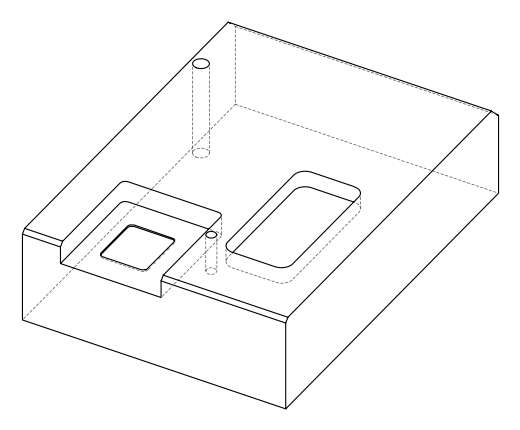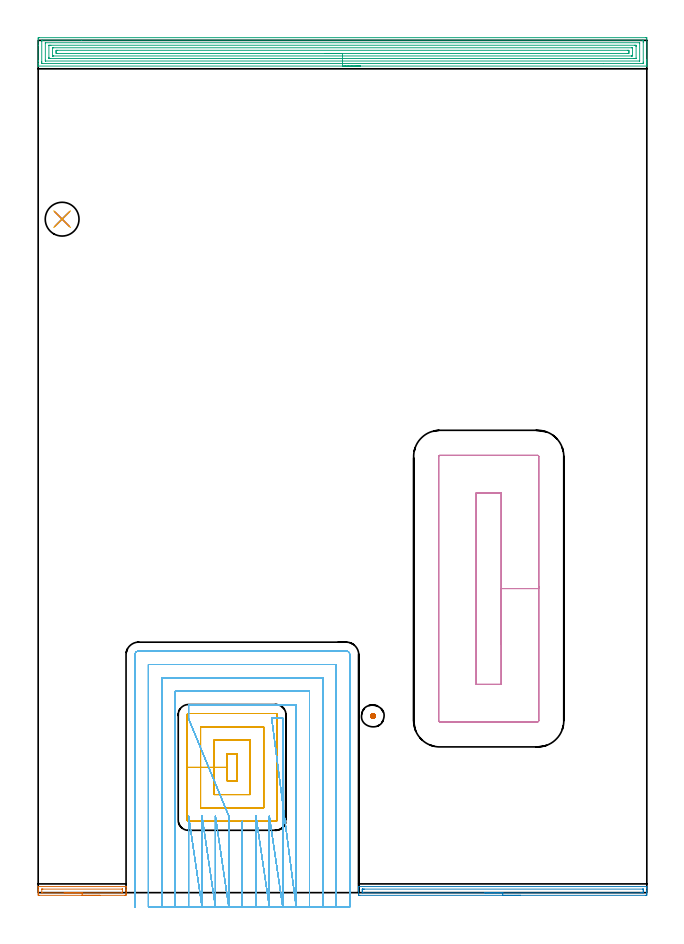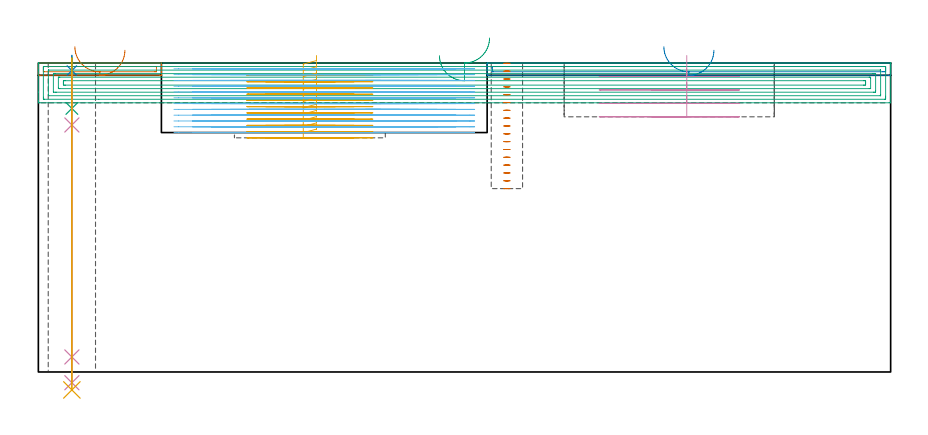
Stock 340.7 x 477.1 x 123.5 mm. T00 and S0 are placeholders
(PLAN: 11 operations, 6 tool changes, 123.7 min)
(1 AREA_MILL | FG_CHAMFER_SURFACE | UGT0205_001 | 0.97 min | 629 mm3)
(2 AREA_MILL_1 | FG_CHAMFER_SURFACE_1 | UGT0205_001 | 2.76 min | 1978 mm3)
(3 AREA_MILL_2 | FG_CHAMFER_SURFACE_2 | UGT0205_001 | 16.64 min | 43064 mm3)
(4 MILL_RECTANGULAR_POCKET | POCKET_RECTANGULAR_STRAIGHT | UGT0201_006 | Follow Part, ap 7, ae 75% | 5.92 min | 316150 mm3)
(5 MILL_RECTANGULAR_POCKET_1 | POCKET_RECTANGULAR_STRAIGHT_1 | NXT0201_010 | Follow Part, ap 2.5, ae 75% | 14.2 min | 126100 mm3)
(6 MILL_SLOT | SLOT_PARTIAL_RECTANGULAR | NXT0201_010 | Follow Part, ap 2.5, ae 75% | 81.12 min | 389651 mm3)
(7 MILL_BLIND_HOLE_FROM_SOLID_MATERIAL | STEP1POCKET | NXT0201_010 | Spiral | 0.81 min | 6158 mm3)
(8 SPOT_DRILL | STEP1HOLE | NXT0321_9005460120000 | 0.05 min | 157 mm3)
(9 DRILL_BLIND_HOLE_INTO_CENTER | STEP1HOLE | NXT0301_092 | 0.08 min | 1686 mm3)
(10 GUN_DRILL_THROUGH_HOLE | STEP1HOLE | UGT0307_009 | 0.62 min | 12051 mm3)
(11 DRILL_TO_ENLARGE_THROUGH_HOLE | STEP1HOLE | UGT0301_257 | 0.53 min | 20639 mm3)
(TOOL UGT0205_001 | Chamfer Mill 20 x 3 x 45 deg. | D20 FL50 Z2)
(TOOL UGT0201_006 | End Mill 28 mm | D28 FL25 Z2)
(TOOL NXT0201_010 | ENDMILL 10mm [2P460-1000-NA 1630] | D10 FL30 Z6)
(TOOL NXT0321_9005460120000 | NC Spot Drill, 142deg, 12mm, Carbide, Uncoated | D12 PA142 FL30 Z2)
(TOOL NXT0301_092 | Carbide Drill 12.1mm [860.1-1210-061A1-MM 2214] | D12.1 PA140 FL77 Z2)
(TOOL UGT0307_009 | Gun Drill 12 mm | D12 PA130 FL24 Z1)
(TOOL UGT0301_257 | Twist Drill 18.9 mm | D18.9 PA118 FL135 Z2)
(OP 1 AREA_MILL)
G17 G21 G94 G90
T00 M6
G54
G17 G0 G90 X34.6 Y-1.5 S1061 M3
G43 Z133.5 H0
Z128.6
G94 G1 X34.562 Z127.728 F250.
X34.448 Z126.863
X34.259 Z126.012
X33.997 Z125.18
X33.663 Z124.374
X33.26 Z123.6
X32.792 Z122.864
X32.26 Z122.172
X31.671 Z121.529
X31.028 Z120.939
X30.336 Z120.408
X29.6 Z119.94
X28.826 Z119.537
X28.02 Z119.203
X27.188 Z118.941
X26.336 Z118.752
X25.472 Z118.638
X24.6 Z118.6
X0.571
X0.289 Y-1.498
X0.01 Y-1.493 Z118.602
X0. Y-1.223 Z118.872
Y-0.911 Z119.184
Y-0.354 Z119.74
Y0.27 Z120.367
Y0.515 Z120.612
Y1.139 Z121.236
Y1.384 Z121.48
Y1.875 Z121.974
Y2.632 Z122.731
Y3.243 Z123.342
X0.001 Y3.322 Z123.414
X0.002 Y3.345 Z123.436
X0.01 Y3.397 Z123.488
X0.126 Y3.4 Z123.5
X49.074
X49.19 Y3.397 Z123.489
X49.198 Y3.323 Z123.415
X49.2 Y3.243 Z123.342
Y2.631 Z122.73
Y1.876 Z121.975
Y1.384 Z121.48
Y1.139 Z121.236
Y0.515 Z120.612
Y0.27 Z120.367
Y-0.354 Z119.74
Y-0.911 Z119.184
X49.197 Y-1.223 Z118.872
X49.19 Y-1.493 Z118.602
X48.911 Y-1.498 Z118.6
X48.629 Y-1.5
X24.6
Y-0.086 Z120.014
X2.351 Y-0.085 Z120.015
X2.073 Y-0.083 Z120.017
X2.024 Y-0.079 Z120.021
X2.009 Y-0.076 Z120.024
X2.007 Y-0.068 Z120.032
X2.002 Y-0.013 Z120.087
X2.001 Y1.726 Z121.826
X2.004 Y1.841 Z121.941
X2.009 Y1.932 Z122.032
X2.014 Y1.979 Z122.079
X2.044 Y1.98 Z122.08
X2.351 Y1.984 Z122.084
X2.625 Y1.985 Z122.085
X46.849
X47.127 Y1.983 Z122.083
X47.176 Y1.979 Z122.079
X47.191 Y1.976 Z122.076
X47.193 Y1.968 Z122.068
X47.198 Y1.913 Z122.013
X47.199 Y0.174 Z120.274
X47.196 Y0.059 Z120.159
X47.191 Y-0.032 Z120.068
X47.186 Y-0.079 Z120.021
X47.156 Y-0.08 Z120.02
X46.849 Y-0.084 Z120.016
X46.575 Y-0.085 Z120.015
X24.6 Y-0.086 Z120.014
X23.728 Z120.052
X22.863 Z120.166
X22.012 Z120.355
X21.18 Z120.617
X20.374 Z120.951
X19.6 Z121.354
X18.864 Z121.823
X18.172 Z122.354
X17.529 Z122.943
X16.94 Z123.586
X16.408 Z124.278
X15.94 Z125.014
X15.537 Z125.788
X15.203 Z126.594
X14.941 Z127.426
X14.752 Z128.278
X14.638 Z129.143
X14.6 Z130.014
G0 Z133.5
M5
M2
(OP 2 AREA_MILL_1)
G17 G21 G94 G90
T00 M6
G54
G17 G0 G90 X270.05 Y-1.5 S1061 M3
G43 Z133.5 H0
Z128.6
G94 G1 X270.012 Z127.728 F250.
X269.898 Z126.864
X269.709 Z126.012
X269.447 Z125.18
X269.113 Z124.374
X268.71 Z123.6
X268.242 Z122.864
X267.71 Z122.172
X267.121 Z121.529
X266.478 Z120.94
X265.786 Z120.408
X265.05 Z119.94
X264.276 Z119.537
X263.47 Z119.203
X262.638 Z118.941
X261.786 Z118.752
X260.922 Z118.638
X260.05 Z118.6
X180.028
X179.745 Y-1.498
X179.41 Y-1.494 Z118.603
X179.4 Y-1.223 Z118.873
Y0.515 Z120.61
Y1.032 Z121.129
Y1.384 Z121.48
Y1.901 Z121.997
Y2.254 Z122.348
Y2.959 Z123.058
Y3.175 Z123.274
X179.401 Y3.288 Z123.38
X179.403 Y3.345 Z123.436
X179.41 Y3.397 Z123.488
X179.581 Y3.4 Z123.5
X340.519
X340.69 Y3.397 Z123.488
X340.698 Y3.289 Z123.381
X340.7 Y3.175 Z123.274
Y2.959 Z123.058
Y2.254 Z122.348
Y1.032 Z121.129
Y0.515 Z120.61
Y-0.095 Z120.
Y-0.354 Z119.742
Y-0.964 Z119.132
X340.697 Y-1.223 Z118.873
X340.69 Y-1.494 Z118.603
X340.355 Y-1.498 Z118.6
X340.072 Y-1.5
X260.05
Y-0.086 Z120.014
X181.817 Y-0.085 Z120.015
X181.539 Y-0.084 Z120.016
X181.451 Y-0.081 Z120.019
X181.413 Y-0.079 Z120.021
X181.41 Y-0.06 Z120.04
X181.403 Y0.049 Z120.149
X181.401 Y0.515 Z120.615
X181.4 Y0.92 Z121.02
Y1.384 Z121.484
X181.402 Y1.788 Z121.888
X181.407 Y1.924 Z122.024
X181.41 Y1.969 Z122.069
X181.433 Y1.979 Z122.079
X181.508 Y1.981 Z122.081
X181.817 Y1.984 Z122.084
X182.093 Y1.985 Z122.085
X182.711 Y1.986 Z122.086
X338.283 Y1.985 Z122.085
X338.561 Y1.984 Z122.084
X338.649 Y1.981 Z122.081
X338.687 Y1.979 Z122.079
X338.69 Y1.959 Z122.059
X338.697 Y1.851 Z121.951
X338.699 Y1.384 Z121.484
X338.7 Y0.98 Z121.08
Y0.515 Z120.615
X338.698 Y0.112 Z120.212
X338.693 Y-0.024 Z120.076
X338.69 Y-0.069 Z120.031
X338.667 Y-0.079 Z120.021
X338.592 Y-0.081 Z120.019
X338.283 Y-0.084 Z120.016
X338.007 Y-0.085 Z120.015
X337.389 Y-0.086 Z120.014
X260.05
X259.178 Z120.052
X258.314 Z120.166
X257.462 Z120.355
X256.63 Z120.617
X255.824 Z120.951
X255.05 Z121.354
X254.314 Z121.823
X253.622 Z122.354
X252.979 Z122.943
X252.39 Z123.586
X251.858 Z124.278
X251.39 Z125.014
X250.987 Z125.788
X250.653 Z126.594
X250.391 Z127.426
X250.202 Z128.278
X250.088 Z129.143
X250.05 Z130.014
G0 Z133.5
M5
M2
(OP 3 AREA_MILL_2)
G17 G21 G94 G90
T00 M6
G54
G17 G0 G90 X180.35 Y462.7 S1061 M3
G43 Z133.5 H0
G94 G1 X180.312 Z132.628 F250.
X180.198 Z131.763
X180.009 Z130.912
X179.747 Z130.08
X179.413 Z129.274
X179.01 Z128.5
X178.542 Z127.764
X178.01 Z127.072
X177.421 Z126.429
X176.778 Z125.839
X176.086 Z125.308
X175.35 Z124.84
X174.576 Z124.437
X173.77 Z124.103
X172.938 Z123.841
X172.086 Z123.652
X171.222 Z123.538
X170.35 Z123.5
X0.171
X0.008 Y462.702 Z123.488
X0.006 Y462.705 Z123.485
X0. Y463.048 Z123.151
Y463.362 Z122.838
Y464.037 Z122.158
Y465.256 Z120.94
Y465.8 Z120.394
Y474.346 Z111.852
Y477.873 Z108.325
X0.003 Y478.145 Z108.053
X0.01 Y478.592 Z107.606
X0.161 Y478.596 Z107.602
X0.618 Y478.6 Z107.6
X340.082
X340.518 Y478.596 Z107.602
X340.69 Y478.592 Z107.606
X340.7 Y478.417 Z107.781
Y466.41 Z119.785
Y465.8 Z120.394
Y465.256 Z120.94
Y464.919 Z121.277
Y464.375 Z121.821
Y464.037 Z122.158
Y463.362 Z122.838
Y463.049 Z123.151
X340.694 Y462.705 Z123.485
X340.692 Y462.702 Z123.488
X340.53 Y462.7 Z123.5
X170.35
Y464.114 Z122.086
X2.404 Y464.115 Z122.085
X2.325
X2.033 Y464.121 Z122.079
X2.01 Y464.216 Z121.984
X2.003 Y464.433 Z121.767
X2.001 Y464.919 Z121.281
X2. Y465.318 Z120.882
X2.001 Y476.381 Z109.819
X2.002 Y476.778 Z109.422
X2.01 Y477.172 Z109.028
X2.404 Y477.183 Z109.017
X2.484 Y477.185 Z109.015
X24.179 Y477.186 Z109.014
X338.296 Y477.185 Z109.015
X338.375
X338.667 Y477.179 Z109.021
X338.69 Y477.084 Z109.116
X338.697 Y476.867 Z109.333
X338.699 Y476.381 Z109.819
X338.7 Y475.982 Z110.218
X338.699 Y464.919 Z121.281
X338.698 Y464.522 Z121.678
X338.69 Y464.128 Z122.072
X338.296 Y464.116 Z122.084
X338.217 Y464.115 Z122.085
X316.521 Y464.114 Z122.086
X170.35
Y465.528 Z120.672
X4.191 Y465.529 Z120.671
X4.099 Y465.53 Z120.67
X4.027 Y465.533 Z120.667
X4.012 Y465.535 Z120.665
X4.008 Y465.559 Z120.641
X4.004 Y465.612 Z120.588
X4.001 Y465.8 Z120.4
X4. Y465.989 Z120.211
X4.001 Y475.5 Z110.7
X4.002 Y475.686 Z110.514
X4.008 Y475.75 Z110.45
X4.011 Y475.765 Z110.435
X4.02 Y475.767 Z110.433
X4.053 Y475.769 Z110.431
X4.191 Y475.771 Z110.429
X336.509
X336.601 Y475.77 Z110.43
X336.673 Y475.767 Z110.433
X336.688 Y475.765 Z110.435
X336.692 Y475.741 Z110.459
X336.696 Y475.688 Z110.512
X336.699 Y475.5 Z110.7
X336.7 Y475.311 Z110.889
X336.699 Y465.8 Z120.4
X336.698 Y465.614 Z120.586
X336.692 Y465.55 Z120.65
X336.689 Y465.534 Z120.666
X336.68 Y465.533 Z120.667
X336.647 Y465.531 Z120.669
X336.509 Y465.529 Z120.671
X170.35 Y465.528 Z120.672
Y466.943 Z119.257
X6.871
X6.606 Y466.944 Z119.256
X6.129 Y466.948 Z119.252
X6.025 Y466.95 Z119.25
X6.01 Y467.132 Z119.068
X6. Y467.542 Z118.658
Y467.564 Z118.636
X6.001 Y474.166 Z112.034
X6.003 Y474.273 Z111.927
X6.007 Y474.327 Z111.873
X6.009 Y474.348 Z111.852
X6.033 Y474.35 Z111.85
X6.245 Y474.354 Z111.846
X6.871 Y474.357 Z111.843
X7.135
X333.829
X334.094 Y474.356 Z111.844
X334.571 Y474.352 Z111.848
X334.675 Y474.351 Z111.849
X334.69 Y474.168 Z112.032
X334.7 Y473.758 Z112.442
Y473.736 Z112.464
X334.699 Y467.134 Z119.066
X334.697 Y467.027 Z119.173
X334.693 Y466.973 Z119.227
X334.691 Y466.952 Z119.248
X334.667 Y466.95 Z119.25
X334.455 Y466.946 Z119.254
X333.829 Y466.943 Z119.257
X333.565
X170.35
Y468.357 Z117.843
X8.568
X8.388 Y468.358 Z117.842
X8.03 Y468.364 Z117.836
X8.008 Y468.371 Z117.829
X8.004 Y468.379 Z117.821
X8.001 Y468.402 Z117.798
Y472.621 Z113.579
X8.006 Y472.854 Z113.346
X8.01 Y472.929 Z113.271
X8.298 Y472.938 Z113.262
X8.478 Y472.942 Z113.258
X8.568 Y472.943 Z113.257
X332.132
X332.312 Y472.942 Z113.258
X332.67 Y472.936 Z113.264
X332.691 Y472.929 Z113.271
X332.696 Y472.921 Z113.279
X332.699 Y472.898 Z113.302
Y468.679 Z117.521
X332.694 Y468.446 Z117.754
X332.69 Y468.371 Z117.829
X332.402 Y468.362 Z117.838
X332.222 Y468.358 Z117.842
X332.132 Y468.357 Z117.843
X170.35
Y469.771 Z116.429
X10.888
X10.444 Y469.773 Z116.427
X10.01 Y469.778 Z116.422
X10.003 Y470.209 Z115.991
X10. Y470.647 Z115.553
X10.003 Y471.091 Z115.109
X10.008 Y471.522 Z114.678
X10.444 Y471.527 Z114.673
X10.894 Y471.529 Z114.671
X329.812
X330.256 Y471.527 Z114.673
X330.69 Y471.522 Z114.678
X330.697 Y471.091 Z115.109
X330.7 Y470.653 Z115.547
X330.697 Y470.209 Z115.991
X330.692 Y469.778 Z116.422
X330.256 Y469.773 Z116.427
X329.806 Y469.771 Z116.429
X170.35
X169.478 Z116.467
X168.614 Z116.581
X167.762 Z116.77
X166.93 Z117.032
X166.124 Z117.366
X165.35 Z117.769
X164.614 Z118.237
X163.922 Z118.768
X163.279 Z119.358
X162.69 Z120.001
X162.158 Z120.693
X161.69 Z121.429
X161.287 Z122.203
X160.953 Z123.009
X160.691 Z123.841
X160.502 Z124.692
X160.388 Z125.557
X160.35 Z126.429
G0 Z133.5
M5
M2
(OP 4 MILL_RECTANGULAR_POCKET)
G17 G21 G94 G90
T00 M6
G54
G17 G0 G90 X259.2 Y138.944 S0 M3
G43 Z133.5 H0
Z126.5
G94 G1 Y170.2 Z118.125 F250.
Y223.8 F500.
X245.2
Y116.6
X259.2
Y170.2
X280.2
Y244.2
G3 X279.6 Y244.8 R0.6
G1 X224.8
G3 X224.2 Y244.2 R0.6
G1 Y96.2
G3 X224.8 Y95.6 R0.6
G1 X279.6
G3 X280.2 Y96.2 R0.6
G1 Y170.2
Y171.2
G0 X259.2 Y138.944 Z121.125
G1 Y170.2 Z112.75 F250.
Y223.8 F500.
X245.2
Y116.6
X259.2
Y170.2
X280.2
Y244.2
G3 X279.6 Y244.8 R0.6
G1 X224.8
G3 X224.2 Y244.2 R0.6
G1 Y96.2
G3 X224.8 Y95.6 R0.6
G1 X279.6
G3 X280.2 Y96.2 R0.6
G1 Y170.2
Y171.2
G0 X259.2 Y138.944 Z115.75
G1 Y170.2 Z107.375 F250.
Y223.8 F500.
X245.2
Y116.6
X259.2
Y170.2
X280.2
Y244.2
G3 X279.6 Y244.8 R0.6
G1 X224.8
G3 X224.2 Y244.2 R0.6
G1 Y96.2
G3 X224.8 Y95.6 R0.6
G1 X279.6
G3 X280.2 Y96.2 R0.6
G1 Y170.2
Y171.2
G0 X259.2 Y138.944 Z110.375
G1 Y170.2 Z102. F250.
Y223.8 F500.
X245.2
Y116.6
X259.2
Y170.2
X280.2
Y244.2
G3 X279.6 Y244.8 R0.6
G1 X224.8
G3 X224.2 Y244.2 R0.6
G1 Y96.2
G3 X224.8 Y95.6 R0.6
G1 X279.6
G3 X280.2 Y96.2 R0.6
G1 Y170.2
Y171.2
G0 Z133.5
M5
M2
(OP 5 MILL_RECTANGULAR_POCKET_1)
G17 G21 G94 G90
T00 M6
G54
G17 G0 G90 X111.2 Y70.305 S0 M3
G43 Z133.5 H1
Z126.5
G94 G1 Y77.8 Z124.492 F250.
X105.9 Z123.071
Y70.1 Z121.008
Y62.4 F500.
X111.2
Y77.8
X105.9
Y70.1
X98.4
Y54.9
X118.7
Y85.3
X98.4
Y70.1
X90.9
Y47.4
X126.2
Y92.8
X90.9
Y70.1
X83.4
Y40.6
G3 X84.1 Y39.9 R0.7
G1 X133.
G3 X133.7 Y40.6 R0.7
G1 Y99.6
G3 X133. Y100.3 R0.7
G1 X84.1
G3 X83.4 Y99.6 R0.7
G1 Y70.1
Y69.1
G0 X111.2 Y70.305 Z124.008
G1 Y77.8 Z122. F250.
X105.9 Z120.58
Y70.1 Z118.517
Y62.4 F500.
X111.2
Y77.8
X105.9
Y70.1
X98.4
Y54.9
X118.7
Y85.3
X98.4
Y70.1
X90.9
Y47.4
X126.2
Y92.8
X90.9
Y70.1
X83.4
Y40.6
G3 X84.1 Y39.9 R0.7
G1 X133.
G3 X133.7 Y40.6 R0.7
G1 Y99.6
G3 X133. Y100.3 R0.7
G1 X84.1
G3 X83.4 Y99.6 R0.7
G1 Y70.1
Y69.1
G0 X111.2 Y70.305 Z121.517
G1 Y77.8 Z119.508 F250.
X105.9 Z118.088
Y70.1 Z116.025
Y62.4 F500.
X111.2
Y77.8
X105.9
Y70.1
X98.4
Y54.9
X118.7
Y85.3
X98.4
Y70.1
X90.9
Y47.4
X126.2
Y92.8
X90.9
Y70.1
X83.4
Y40.6
G3 X84.1 Y39.9 R0.7
G1 X133.
G3 X133.7 Y40.6 R0.7
G1 Y99.6
G3 X133. Y100.3 R0.7
G1 X84.1
G3 X83.4 Y99.6 R0.7
G1 Y70.1
Y69.1
G0 X111.2 Y70.305 Z119.025
G1 Y77.8 Z117.017 F250.
X105.9 Z115.596
Y70.1 Z113.533
Y62.4 F500.
X111.2
Y77.8
X105.9
Y70.1
X98.4
Y54.9
X118.7
Y85.3
X98.4
Y70.1
X90.9
Y47.4
X126.2
Y92.8
X90.9
Y70.1
X83.4
Y40.6
G3 X84.1 Y39.9 R0.7
G1 X133.
G3 X133.7 Y40.6 R0.7
G1 Y99.6
G3 X133. Y100.3 R0.7
G1 X84.1
G3 X83.4 Y99.6 R0.7
G1 Y70.1
Y69.1
G0 X111.2 Y70.305 Z116.533
G1 Y77.8 Z114.525 F250.
X105.9 Z113.105
Y70.1 Z111.042
Y62.4 F500.
X111.2
Y77.8
X105.9
Y70.1
X98.4
Y54.9
X118.7
Y85.3
X98.4
Y70.1
X90.9
Y47.4
X126.2
Y92.8
X90.9
Y70.1
X83.4
Y40.6
G3 X84.1 Y39.9 R0.7
G1 X133.
G3 X133.7 Y40.6 R0.7
G1 Y99.6
G3 X133. Y100.3 R0.7
G1 X84.1
G3 X83.4 Y99.6 R0.7
G1 Y70.1
Y69.1
G0 X111.2 Y70.305 Z114.042
G1 Y77.8 Z112.033 F250.
X105.9 Z110.613
Y70.1 Z108.55
Y62.4 F500.
X111.2
Y77.8
X105.9
Y70.1
X98.4
Y54.9
X118.7
Y85.3
X98.4
Y70.1
X90.9
Y47.4
X126.2
Y92.8
X90.9
Y70.1
X83.4
Y40.6
G3 X84.1 Y39.9 R0.7
G1 X133.
G3 X133.7 Y40.6 R0.7
G1 Y99.6
G3 X133. Y100.3 R0.7
G1 X84.1
G3 X83.4 Y99.6 R0.7
G1 Y70.1
Y69.1
G0 X111.2 Y70.305 Z111.55
G1 Y77.8 Z109.542 F250.
X105.9 Z108.122
Y70.1 Z106.058
Y62.4 F500.
X111.2
Y77.8
X105.9
Y70.1
X98.4
Y54.9
X118.7
Y85.3
X98.4
Y70.1
X90.9
Y47.4
X126.2
Y92.8
X90.9
Y70.1
X83.4
Y40.6
G3 X84.1 Y39.9 R0.7
G1 X133.
G3 X133.7 Y40.6 R0.7
G1 Y99.6
G3 X133. Y100.3 R0.7
G1 X84.1
G3 X83.4 Y99.6 R0.7
G1 Y70.1
Y69.1
G0 X111.2 Y70.305 Z109.058
G1 Y77.8 Z107.05 F250.
X105.9 Z105.63
Y70.1 Z103.567
Y62.4 F500.
X111.2
Y77.8
X105.9
Y70.1
X98.4
Y54.9
X118.7
Y85.3
X98.4
Y70.1
X90.9
Y47.4
X126.2
Y92.8
X90.9
Y70.1
X83.4
Y40.6
G3 X84.1 Y39.9 R0.7
G1 X133.
G3 X133.7 Y40.6 R0.7
G1 Y99.6
G3 X133. Y100.3 R0.7
G1 X84.1
G3 X83.4 Y99.6 R0.7
G1 Y70.1
Y69.1
G0 X111.2 Y70.305 Z106.567
G1 Y77.8 Z104.558 F250.
X105.9 Z103.138
Y70.1 Z101.075
Y62.4 F500.
X111.2
Y77.8
X105.9
Y70.1
X98.4
Y54.9
X118.7
Y85.3
X98.4
Y70.1
X90.9
Y47.4
X126.2
Y92.8
X90.9
Y70.1
X83.4
Y40.6
G3 X84.1 Y39.9 R0.7
G1 X133.
G3 X133.7 Y40.6 R0.7
G1 Y99.6
G3 X133. Y100.3 R0.7
G1 X84.1
G3 X83.4 Y99.6 R0.7
G1 Y70.1
Y69.1
G0 X111.2 Y70.305 Z104.075
G1 Y77.8 Z102.067 F250.
X105.9 Z100.647
Y70.1 Z98.583
Y62.4 F500.
X111.2
Y77.8
X105.9
Y70.1
X98.4
Y54.9
X118.7
Y85.3
X98.4
Y70.1
X90.9
Y47.4
X126.2
Y92.8
X90.9
Y70.1
X83.4
Y40.6
G3 X84.1 Y39.9 R0.7
G1 X133.
G3 X133.7 Y40.6 R0.7
G1 Y99.6
G3 X133. Y100.3 R0.7
G1 X84.1
G3 X83.4 Y99.6 R0.7
G1 Y70.1
Y69.1
G0 X111.2 Y70.305 Z101.583
G1 Y77.8 Z99.575 F250.
X105.9 Z98.155
Y70.1 Z96.092
Y62.4 F500.
X111.2
Y77.8
X105.9
Y70.1
X98.4
Y54.9
X118.7
Y85.3
X98.4
Y70.1
X90.9
Y47.4
X126.2
Y92.8
X90.9
Y70.1
X83.4
Y40.6
G3 X84.1 Y39.9 R0.7
G1 X133.
G3 X133.7 Y40.6 R0.7
G1 Y99.6
G3 X133. Y100.3 R0.7
G1 X84.1
G3 X83.4 Y99.6 R0.7
G1 Y70.1
Y69.1
G0 X111.2 Y70.305 Z99.092
G1 Y77.8 Z97.083 F250.
X105.9 Z95.663
Y70.1 Z93.6
Y62.4 F500.
X111.2
Y77.8
X105.9
Y70.1
X98.4
Y54.9
X118.7
Y85.3
X98.4
Y70.1
X90.9
Y47.4
X126.2
Y92.8
X90.9
Y70.1
X83.4
Y40.6
G3 X84.1 Y39.9 R0.7
G1 X133.
G3 X133.7 Y40.6 R0.7
G1 Y99.6
G3 X133. Y100.3 R0.7
G1 X84.1
G3 X83.4 Y99.6 R0.7
G1 Y70.1
Y69.1
G0 Z133.5
M5
M2
(OP 6 MILL_SLOT)
G17 G21 G94 G90
T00 M6
G54
G17 G0 G90 X114.4 Y-8. S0 M3
G43 Z133.5 H1
Z121.183
G94 G1 Y-5. F250.
Y39.9 F500.
X114.2
Y-5.
Y-8. F250.
X121.9
Y-5.
Y39.9 F500.
Y42.9 F250.
X129.4 Y-8. F500.
Y-5. F250.
Y39.9 F500.
Y42.9 F250.
X136.9 Y-8. F500.
Y-5. F250.
Y97.7 F500.
X133.7
X130.7 F250.
X144.4 Y-8. F500.
Y-5. F250.
Y105.2 F500.
X84.2
Y100.307
Y97.307 F250.
X106.7 Y42.9 F500.
Y39.9 F250.
Y-5. F500.
Y-8. F250.
X99.2 Y42.9 F500.
Y39.9 F250.
Y-5. F500.
Y-8. F250.
X91.7 Y42.9 F500.
Y39.9 F250.
Y-5. F500.
Y-8. F250.
X84.2 Y42.893 F500.
Y39.893 F250.
Y-5. F500.
Y-8. F250.
X151.9
Y-5.
Y112.7 F500.
X76.7
Y-5.
Y-8. F250.
X159.4
Y-5.
Y120.2 F500.
X69.2
Y-5.
Y-8. F250.
X166.9
Y-5.
Y127.7 F500.
X61.7
Y-5.
Y-8. F250.
X174.4
Y-5.
Y133.3 F500.
G3 X172.5 Y135.2 R1.9
G1 X56.1
G3 X54.2 Y133.3 R1.9
G1 Y-5.
Y-8. F250.
G0 X114.4 Z118.867
G1 Y-5.
Y39.9 F500.
X114.2
Y-5.
Y-8. F250.
X121.9
Y-5.
Y39.9 F500.
Y42.9 F250.
X129.4 Y-8. F500.
Y-5. F250.
Y39.9 F500.
Y42.9 F250.
X136.9 Y-8. F500.
Y-5. F250.
Y97.7 F500.
X133.7
X130.7 F250.
X144.4 Y-8. F500.
Y-5. F250.
Y105.2 F500.
X84.2
Y100.307
Y97.307 F250.
X106.7 Y42.9 F500.
Y39.9 F250.
Y-5. F500.
Y-8. F250.
X99.2 Y42.9 F500.
Y39.9 F250.
Y-5. F500.
Y-8. F250.
X91.7 Y42.9 F500.
Y39.9 F250.
Y-5. F500.
Y-8. F250.
X84.2 Y42.893 F500.
Y39.893 F250.
Y-5. F500.
Y-8. F250.
X151.9
Y-5.
Y112.7 F500.
X76.7
Y-5.
Y-8. F250.
X159.4
Y-5.
Y120.2 F500.
X69.2
Y-5.
Y-8. F250.
X166.9
Y-5.
Y127.7 F500.
X61.7
Y-5.
Y-8. F250.
X174.4
Y-5.
Y133.3 F500.
G3 X172.5 Y135.2 R1.9
G1 X56.1
G3 X54.2 Y133.3 R1.9
G1 Y-5.
Y-8. F250.
G0 X114.4 Z116.55
G1 Y-5.
Y39.9 F500.
X114.2
Y-5.
Y-8. F250.
X121.9
Y-5.
Y39.9 F500.
Y42.9 F250.
X129.4 Y-8. F500.
Y-5. F250.
Y39.9 F500.
Y42.9 F250.
X136.9 Y-8. F500.
Y-5. F250.
Y97.7 F500.
X133.7
X130.7 F250.
X144.4 Y-8. F500.
Y-5. F250.
Y105.2 F500.
X84.2
Y100.307
Y97.307 F250.
X106.7 Y42.9 F500.
Y39.9 F250.
Y-5. F500.
Y-8. F250.
X99.2 Y42.9 F500.
Y39.9 F250.
Y-5. F500.
Y-8. F250.
X91.7 Y42.9 F500.
Y39.9 F250.
Y-5. F500.
Y-8. F250.
X84.2 Y42.893 F500.
Y39.893 F250.
Y-5. F500.
Y-8. F250.
X151.9
Y-5.
Y112.7 F500.
X76.7
Y-5.
Y-8. F250.
X159.4
Y-5.
Y120.2 F500.
X69.2
Y-5.
Y-8. F250.
X166.9
Y-5.
Y127.7 F500.
X61.7
Y-5.
Y-8. F250.
X174.4
Y-5.
Y133.3 F500.
G3 X172.5 Y135.2 R1.9
G1 X56.1
G3 X54.2 Y133.3 R1.9
G1 Y-5.
Y-8. F250.
G0 X114.4 Z114.233
G1 Y-5.
Y39.9 F500.
X114.2
Y-5.
Y-8. F250.
X121.9
Y-5.
Y39.9 F500.
Y42.9 F250.
X129.4 Y-8. F500.
Y-5. F250.
Y39.9 F500.
Y42.9 F250.
X136.9 Y-8. F500.
Y-5. F250.
Y97.7 F500.
X133.7
X130.7 F250.
X144.4 Y-8. F500.
Y-5. F250.
Y105.2 F500.
X84.2
Y100.307
Y97.307 F250.
X106.7 Y42.9 F500.
Y39.9 F250.
Y-5. F500.
Y-8. F250.
X99.2 Y42.9 F500.
Y39.9 F250.
Y-5. F500.
Y-8. F250.
X91.7 Y42.9 F500.
Y39.9 F250.
Y-5. F500.
Y-8. F250.
X84.2 Y42.893 F500.
Y39.893 F250.
Y-5. F500.
Y-8. F250.
X151.9
Y-5.
Y112.7 F500.
X76.7
Y-5.
Y-8. F250.
X159.4
Y-5.
Y120.2 F500.
X69.2
Y-5.
Y-8. F250.
X166.9
Y-5.
Y127.7 F500.
X61.7
Y-5.
Y-8. F250.
X174.4
Y-5.
Y133.3 F500.
G3 X172.5 Y135.2 R1.9
G1 X56.1
G3 X54.2 Y133.3 R1.9
G1 Y-5.
Y-8. F250.
G0 X114.4 Z111.917
G1 Y-5.
Y39.9 F500.
X114.2
Y-5.
Y-8. F250.
X121.9
Y-5.
Y39.9 F500.
Y42.9 F250.
X129.4 Y-8. F500.
Y-5. F250.
Y39.9 F500.
Y42.9 F250.
X136.9 Y-8. F500.
Y-5. F250.
Y97.7 F500.
X133.7
X130.7 F250.
X144.4 Y-8. F500.
Y-5. F250.
Y105.2 F500.
X84.2
Y100.307
Y97.307 F250.
X106.7 Y42.9 F500.
Y39.9 F250.
Y-5. F500.
Y-8. F250.
X99.2 Y42.9 F500.
Y39.9 F250.
Y-5. F500.
Y-8. F250.
X91.7 Y42.9 F500.
Y39.9 F250.
Y-5. F500.
Y-8. F250.
X84.2 Y42.893 F500.
Y39.893 F250.
Y-5. F500.
Y-8. F250.
X151.9
Y-5.
Y112.7 F500.
X76.7
Y-5.
Y-8. F250.
X159.4
Y-5.
Y120.2 F500.
X69.2
Y-5.
Y-8. F250.
X166.9
Y-5.
Y127.7 F500.
X61.7
Y-5.
Y-8. F250.
X174.4
Y-5.
Y133.3 F500.
G3 X172.5 Y135.2 R1.9
G1 X56.1
G3 X54.2 Y133.3 R1.9
G1 Y-5.
Y-8. F250.
G0 X114.4 Z109.6
G1 Y-5.
Y39.9 F500.
X114.2
Y-5.
Y-8. F250.
X121.9
Y-5.
Y39.9 F500.
Y42.9 F250.
X129.4 Y-8. F500.
Y-5. F250.
Y39.9 F500.
Y42.9 F250.
X136.9 Y-8. F500.
Y-5. F250.
Y97.7 F500.
X133.7
X130.7 F250.
X144.4 Y-8. F500.
Y-5. F250.
Y105.2 F500.
X84.2
Y100.307
Y97.307 F250.
X106.7 Y42.9 F500.
Y39.9 F250.
Y-5. F500.
Y-8. F250.
X99.2 Y42.9 F500.
Y39.9 F250.
Y-5. F500.
Y-8. F250.
X91.7 Y42.9 F500.
Y39.9 F250.
Y-5. F500.
Y-8. F250.
X84.2 Y42.893 F500.
Y39.893 F250.
Y-5. F500.
Y-8. F250.
X151.9
Y-5.
Y112.7 F500.
X76.7
Y-5.
Y-8. F250.
X159.4
Y-5.
Y120.2 F500.
X69.2
Y-5.
Y-8. F250.
X166.9
Y-5.
Y127.7 F500.
X61.7
Y-5.
Y-8. F250.
X174.4
Y-5.
Y133.3 F500.
G3 X172.5 Y135.2 R1.9
G1 X56.1
G3 X54.2 Y133.3 R1.9
G1 Y-5.
Y-8. F250.
G0 X114.4 Z107.283
G1 Y-5.
Y39.9 F500.
X114.2
Y-5.
Y-8. F250.
X121.9
Y-5.
Y39.9 F500.
Y42.9 F250.
X129.4 Y-8. F500.
Y-5. F250.
Y39.9 F500.
Y42.9 F250.
X136.9 Y-8. F500.
Y-5. F250.
Y97.7 F500.
X133.7
X130.7 F250.
X144.4 Y-8. F500.
Y-5. F250.
Y105.2 F500.
X84.2
Y100.307
Y97.307 F250.
X106.7 Y42.9 F500.
Y39.9 F250.
Y-5. F500.
Y-8. F250.
X99.2 Y42.9 F500.
Y39.9 F250.
Y-5. F500.
Y-8. F250.
X91.7 Y42.9 F500.
Y39.9 F250.
Y-5. F500.
Y-8. F250.
X84.2 Y42.893 F500.
Y39.893 F250.
Y-5. F500.
Y-8. F250.
X151.9
Y-5.
Y112.7 F500.
X76.7
Y-5.
Y-8. F250.
X159.4
Y-5.
Y120.2 F500.
X69.2
Y-5.
Y-8. F250.
X166.9
Y-5.
Y127.7 F500.
X61.7
Y-5.
Y-8. F250.
X174.4
Y-5.
Y133.3 F500.
G3 X172.5 Y135.2 R1.9
G1 X56.1
G3 X54.2 Y133.3 R1.9
G1 Y-5.
Y-8. F250.
G0 X114.4 Z104.967
G1 Y-5.
Y39.9 F500.
X114.2
Y-5.
Y-8. F250.
X121.9
Y-5.
Y39.9 F500.
Y42.9 F250.
X129.4 Y-8. F500.
Y-5. F250.
Y39.9 F500.
Y42.9 F250.
X136.9 Y-8. F500.
Y-5. F250.
Y97.7 F500.
X133.7
X130.7 F250.
X144.4 Y-8. F500.
Y-5. F250.
Y105.2 F500.
X84.2
Y100.307
Y97.307 F250.
X106.7 Y42.9 F500.
Y39.9 F250.
Y-5. F500.
Y-8. F250.
X99.2 Y42.9 F500.
Y39.9 F250.
Y-5. F500.
Y-8. F250.
X91.7 Y42.9 F500.
Y39.9 F250.
Y-5. F500.
Y-8. F250.
X84.2 Y42.893 F500.
Y39.893 F250.
Y-5. F500.
Y-8. F250.
X151.9
Y-5.
Y112.7 F500.
X76.7
Y-5.
Y-8. F250.
X159.4
Y-5.
Y120.2 F500.
X69.2
Y-5.
Y-8. F250.
X166.9
Y-5.
Y127.7 F500.
X61.7
Y-5.
Y-8. F250.
X174.4
Y-5.
Y133.3 F500.
G3 X172.5 Y135.2 R1.9
G1 X56.1
G3 X54.2 Y133.3 R1.9
G1 Y-5.
Y-8. F250.
G0 X114.4 Z102.65
G1 Y-5.
Y39.9 F500.
X114.2
Y-5.
Y-8. F250.
X121.9
Y-5.
Y39.9 F500.
Y42.9 F250.
X129.4 Y-8. F500.
Y-5. F250.
Y39.9 F500.
Y42.9 F250.
X136.9 Y-8. F500.
Y-5. F250.
Y97.7 F500.
X133.7
X130.7 F250.
X144.4 Y-8. F500.
Y-5. F250.
Y105.2 F500.
X84.2
Y100.307
Y97.307 F250.
X106.7 Y42.9 F500.
Y39.9 F250.
Y-5. F500.
Y-8. F250.
X99.2 Y42.9 F500.
Y39.9 F250.
Y-5. F500.
Y-8. F250.
X91.7 Y42.9 F500.
Y39.9 F250.
Y-5. F500.
Y-8. F250.
X84.2 Y42.893 F500.
Y39.893 F250.
Y-5. F500.
Y-8. F250.
X151.9
Y-5.
Y112.7 F500.
X76.7
Y-5.
Y-8. F250.
X159.4
Y-5.
Y120.2 F500.
X69.2
Y-5.
Y-8. F250.
X166.9
Y-5.
Y127.7 F500.
X61.7
Y-5.
Y-8. F250.
X174.4
Y-5.
Y133.3 F500.
G3 X172.5 Y135.2 R1.9
G1 X56.1
G3 X54.2 Y133.3 R1.9
G1 Y-5.
Y-8. F250.
G0 X114.4 Z100.333
G1 Y-5.
Y39.9 F500.
X114.2
Y-5.
Y-8. F250.
X121.9
Y-5.
Y39.9 F500.
Y42.9 F250.
X129.4 Y-8. F500.
Y-5. F250.
Y39.9 F500.
Y42.9 F250.
X136.9 Y-8. F500.
Y-5. F250.
Y97.7 F500.
X133.7
X130.7 F250.
X144.4 Y-8. F500.
Y-5. F250.
Y105.2 F500.
X84.2
Y100.307
Y97.307 F250.
X106.7 Y42.9 F500.
Y39.9 F250.
Y-5. F500.
Y-8. F250.
X99.2 Y42.9 F500.
Y39.9 F250.
Y-5. F500.
Y-8. F250.
X91.7 Y42.9 F500.
Y39.9 F250.
Y-5. F500.
Y-8. F250.
X84.2 Y42.893 F500.
Y39.893 F250.
Y-5. F500.
Y-8. F250.
X151.9
Y-5.
Y112.7 F500.
X76.7
Y-5.
Y-8. F250.
X159.4
Y-5.
Y120.2 F500.
X69.2
Y-5.
Y-8. F250.
X166.9
Y-5.
Y127.7 F500.
X61.7
Y-5.
Y-8. F250.
X174.4
Y-5.
Y133.3 F500.
G3 X172.5 Y135.2 R1.9
G1 X56.1
G3 X54.2 Y133.3 R1.9
G1 Y-5.
Y-8. F250.
G0 X114.4 Z98.017
G1 Y-5.
Y39.9 F500.
X114.2
Y-5.
Y-8. F250.
X121.9
Y-5.
Y39.9 F500.
Y42.9 F250.
X129.4 Y-8. F500.
Y-5. F250.
Y39.9 F500.
Y42.9 F250.
X136.9 Y-8. F500.
Y-5. F250.
Y97.7 F500.
X133.7
X130.7 F250.
X144.4 Y-8. F500.
Y-5. F250.
Y105.2 F500.
X84.2
Y100.307
Y97.307 F250.
X106.7 Y42.9 F500.
Y39.9 F250.
Y-5. F500.
Y-8. F250.
X99.2 Y42.9 F500.
Y39.9 F250.
Y-5. F500.
Y-8. F250.
X91.7 Y42.9 F500.
Y39.9 F250.
Y-5. F500.
Y-8. F250.
X84.2 Y42.893 F500.
Y39.893 F250.
Y-5. F500.
Y-8. F250.
X151.9
Y-5.
Y112.7 F500.
X76.7
Y-5.
Y-8. F250.
X159.4
Y-5.
Y120.2 F500.
X69.2
Y-5.
Y-8. F250.
X166.9
Y-5.
Y127.7 F500.
X61.7
Y-5.
Y-8. F250.
X174.4
Y-5.
Y133.3 F500.
G3 X172.5 Y135.2 R1.9
G1 X56.1
G3 X54.2 Y133.3 R1.9
G1 Y-5.
Y-8. F250.
G0 X114.4 Z95.7
G1 Y-5.
Y39.9 F500.
X114.2
Y-5.
Y-8. F250.
X121.9
Y-5.
Y39.9 F500.
Y42.9 F250.
X129.4 Y-8. F500.
Y-5. F250.
Y39.9 F500.
Y42.9 F250.
X136.9 Y-8. F500.
Y-5. F250.
Y97.7 F500.
X133.7
X130.7 F250.
X144.4 Y-8. F500.
Y-5. F250.
Y105.2 F500.
X84.2
Y100.307
Y97.307 F250.
X106.7 Y42.9 F500.
Y39.9 F250.
Y-5. F500.
Y-8. F250.
X99.2 Y42.9 F500.
Y39.9 F250.
Y-5. F500.
Y-8. F250.
X91.7 Y42.9 F500.
Y39.9 F250.
Y-5. F500.
Y-8. F250.
X84.2 Y42.893 F500.
Y39.893 F250.
Y-5. F500.
Y-8. F250.
X151.9
Y-5.
Y112.7 F500.
X76.7
Y-5.
Y-8. F250.
X159.4
Y-5.
Y120.2 F500.
X69.2
Y-5.
Y-8. F250.
X166.9
Y-5.
Y127.7 F500.
X61.7
Y-5.
Y-8. F250.
X174.4
Y-5.
Y133.3 F500.
G3 X172.5 Y135.2 R1.9
G1 X56.1
G3 X54.2 Y133.3 R1.9
G1 Y-5.
Y-8. F250.
G0 Z133.5
M5
M2
(OP 7 MILL_BLIND_HOLE_FROM_SOLID_MATERIAL)
G17 G21 G94 G90
T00 M6
G54
G17 G0 G90 X187.3 Y98.9 S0 M3
G43 Z133.5 H1
Z123.371
G94 G3 X187.925 Y99.525 R0.625 F250.
X187.3 Y100.15 R0.625
X186.05 Y98.9 R1.25
X187.3 Y100.15 R-1.25
X186.675 Y99.525 R0.625
X187.3 Y98.9 R0.625
G0 Z120.241
G3 X187.925 Y99.525 R0.625
X187.3 Y100.15 R0.625
X186.05 Y98.9 R1.25
X187.3 Y100.15 R-1.25
X186.675 Y99.525 R0.625
X187.3 Y98.9 R0.625
G0 Z117.112
G3 X187.925 Y99.525 R0.625
X187.3 Y100.15 R0.625
X186.05 Y98.9 R1.25
X187.3 Y100.15 R-1.25
X186.675 Y99.525 R0.625
X187.3 Y98.9 R0.625
G0 Z113.982
G3 X187.925 Y99.525 R0.625
X187.3 Y100.15 R0.625
X186.05 Y98.9 R1.25
X187.3 Y100.15 R-1.25
X186.675 Y99.525 R0.625
X187.3 Y98.9 R0.625
G0 Z110.853
G3 X187.925 Y99.525 R0.625
X187.3 Y100.15 R0.625
X186.05 Y98.9 R1.25
X187.3 Y100.15 R-1.25
X186.675 Y99.525 R0.625
X187.3 Y98.9 R0.625
G0 Z107.724
G3 X187.925 Y99.525 R0.625
X187.3 Y100.15 R0.625
X186.05 Y98.9 R1.25
X187.3 Y100.15 R-1.25
X186.675 Y99.525 R0.625
X187.3 Y98.9 R0.625
G0 Z104.594
G3 X187.925 Y99.525 R0.625
X187.3 Y100.15 R0.625
X186.05 Y98.9 R1.25
X187.3 Y100.15 R-1.25
X186.675 Y99.525 R0.625
X187.3 Y98.9 R0.625
G0 Z101.465
G3 X187.925 Y99.525 R0.625
X187.3 Y100.15 R0.625
X186.05 Y98.9 R1.25
X187.3 Y100.15 R-1.25
X186.675 Y99.525 R0.625
X187.3 Y98.9 R0.625
G0 Z98.335
G3 X187.925 Y99.525 R0.625
X187.3 Y100.15 R0.625
X186.05 Y98.9 R1.25
X187.3 Y100.15 R-1.25
X186.675 Y99.525 R0.625
X187.3 Y98.9 R0.625
G0 Z95.206
G3 X187.925 Y99.525 R0.625
X187.3 Y100.15 R0.625
X186.05 Y98.9 R1.25
X187.3 Y100.15 R-1.25
X186.675 Y99.525 R0.625
X187.3 Y98.9 R0.625
G0 Z92.076
G3 X187.925 Y99.525 R0.625
X187.3 Y100.15 R0.625
X186.05 Y98.9 R1.25
X187.3 Y100.15 R-1.25
X186.675 Y99.525 R0.625
X187.3 Y98.9 R0.625
G0 Z88.947
G3 X187.925 Y99.525 R0.625
X187.3 Y100.15 R0.625
X186.05 Y98.9 R1.25
X187.3 Y100.15 R-1.25
X186.675 Y99.525 R0.625
X187.3 Y98.9 R0.625
G0 Z85.818
G3 X187.925 Y99.525 R0.625
X187.3 Y100.15 R0.625
X186.05 Y98.9 R1.25
X187.3 Y100.15 R-1.25
X186.675 Y99.525 R0.625
X187.3 Y98.9 R0.625
G0 Z82.688
G3 X187.925 Y99.525 R0.625
X187.3 Y100.15 R0.625
X186.05 Y98.9 R1.25
X187.3 Y100.15 R-1.25
X186.675 Y99.525 R0.625
X187.3 Y98.9 R0.625
G0 Z79.559
G3 X187.925 Y99.525 R0.625
X187.3 Y100.15 R0.625
X186.05 Y98.9 R1.25
X187.3 Y100.15 R-1.25
X186.675 Y99.525 R0.625
X187.3 Y98.9 R0.625
G0 Z76.429
G3 X187.925 Y99.525 R0.625
X187.3 Y100.15 R0.625
X186.05 Y98.9 R1.25
X187.3 Y100.15 R-1.25
X186.675 Y99.525 R0.625
X187.3 Y98.9 R0.625
G0 Z73.3
G3 X187.925 Y99.525 R0.625
X187.3 Y100.15 R0.625
X186.05 Y98.9 R1.25
X187.3 Y100.15 R-1.25
X186.675 Y99.525 R0.625
X187.3 Y98.9 R0.625
G0 Z133.5
M5
M2
(OP 8 SPOT_DRILL)
G17 G21 G94 G90
T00 M6
G54
G17 G0 G90 X13.4 Y377. S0 M3
G43 Z133.5 H0
G94 G81 G98 Z120.5 F250. R126.5
G80
M5
M2
(OP 9 DRILL_BLIND_HOLE_INTO_CENTER)
G17 G21 G94 G90
T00 M6
G54
G17 G0 G90 X13.4 Y377. S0 M3
G43 Z133.5 H1
G94 G81 G98 Z105.35 F250. R125.5
G80
M5
M2
(OP 10 GUN_DRILL_THROUGH_HOLE)
G17 G21 G94 G90
T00 M6
G54
G17 G0 G90 X13.4 Y377. M8
G43 Z133.5 H0
Z119.583
S716 M3
G94 G1 Z98.736 F125. M26
G4 X.084
Z6. F250.
G4 X.084
Z-4.298 F125.
G4 X.084
M5
M9
G0 Z119.583
Z133.5
M2
(OP 11 DRILL_TO_ENLARGE_THROUGH_HOLE)
G17 G21 G94 G90
T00 M6
G54
G17 G0 G90 X13.4 Y377. S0 M3
G43 Z133.5 H0
G94 G73 G98 Z-7.178 F250. Q18.668 R125.5
G80
M5
M2
